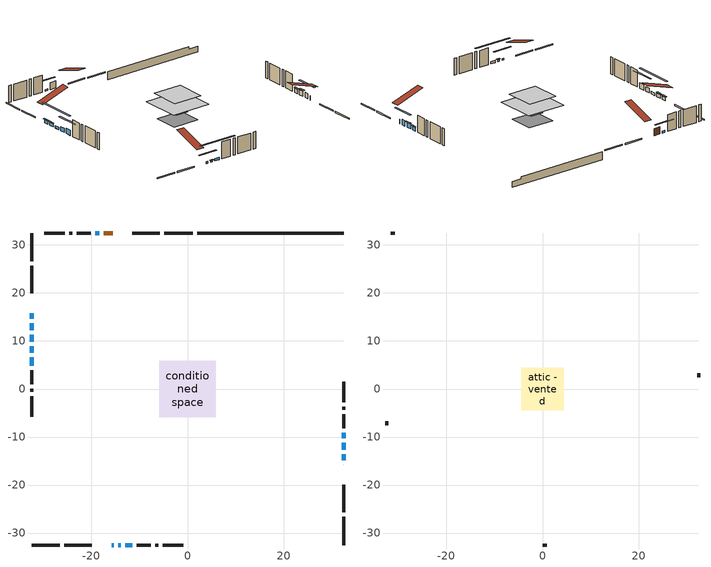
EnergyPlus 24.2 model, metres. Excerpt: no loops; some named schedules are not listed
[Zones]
conditioned space
 floor outside (Floor1 construction): -1.97,-1.97 -1.97,1.97 1.97,1.97 1.97,-1.97 z0.46
 floor adiabatic (AdiabaticFloorConstruction): -5.9,-5.9 -5.9,5.9 5.9,5.9 5.9,-5.9 z2.9
 floor foundation (Slab1 construction): -3.96,-3.66 -3.96,3.66 3.96,3.66 3.96,-3.66 z-1.83
 wall outside (RimJoist1 construction): 1.09,32.49 -4.82,32.49 / -32.49,-32.49 -26.59,-32.49 / -32.49,32.49 -32.49,26.59 / 32.49,-32.49 32.49,-26.59 z0.46:0.76
 wall outside (RimJoist2 construction): -5.75,32.49 -11.46,32.49 / -25.66,-32.49 -19.94,-32.49 / -32.49,25.66 -32.49,19.94 / 32.49,-25.66 32.49,-19.94 z0.46:0.76
 wall outside (AdiabaticWallConstruction 1): -15.58,32.49 -17.45,32.49 z0.46:2.49
 wall outside (AdiabaticWallConstruction): 32.49,-15.83 32.49,-15.73 / -32.49,8.88 -32.49,7.52 z0.46:1.68; -15.83,-32.49 -15.32,-32.49 / -14.39,-32.49 -13.88,-32.49 z0.46:0.92; -32.49,15.83 -32.49,14.61 / -32.49,13.68 -32.49,12.21 z0.46:1.43; -12.96,-32.49 -11.48,-32.49 / -32.49,11.28 -32.49,9.81 z0.46:1.12; -32.49,6.59 -32.49,4.81 / 32.49,-12.66 32.49,-11.18 z0.46:1.93; 32.49,-14.81 32.49,-13.59 z0.46:1.98; 32.49,-10.26 32.49,-9.09 z0.46:1.63; -18.37,32.49 -19.24,32.49 z0.46:0.97
 wall outside (Wall1 construction): -20.17,32.49 -23.04,32.49 / -10.55,-32.49 -7.68,-32.49 / -32.49,3.89 -32.49,1.01 / 32.49,-8.16 32.49,-5.29 z0.46:5.34
 wall outside (Wall2 construction): -23.97,32.49 -24.62,32.49 / -6.75,-32.49 -6.1,-32.49 / -32.49,0.08 -32.49,-0.56 / 32.49,-4.36 32.49,-3.71 z0.46:5.34
 wall outside (Wall3 construction): -25.55,32.49 -29.87,32.49 / -5.17,-32.49 -0.85,-32.49 / -32.49,-1.49 -32.49,-5.82 / 32.49,-2.78 32.49,1.54 z0.46:5.34
 wall foundation (FoundationWall1 construction): 2.02,32.49,-1.83 2.02,32.49,0.46 29.45,32.49,0.46 29.45,32.49,-0.18 32.49,32.49,-0.18 32.49,32.49,-1.83
 window (WindowConstruction 9): 32.49,-15.83 32.49,-15.73 z0.46:1.68
 window (WindowConstruction 5): -15.83,-32.49 -15.32,-32.49 z0.46:0.92
 window (WindowConstruction 6): -14.39,-32.49 -13.88,-32.49 z0.46:0.92
 window (WindowConstruction 7): -32.49,15.83 -32.49,14.61 z0.46:1.43
 window (WindowConstruction 8): -32.49,13.68 -32.49,12.21 z0.46:1.43
 window (WindowConstruction 11): -12.95,-32.49 -11.48,-32.49 z0.46:1.12
 window (WindowConstruction 12): -32.49,11.28 -32.49,9.81 z0.46:1.12
 window (WindowConstruction 10): -32.49,8.88 -32.49,7.52 z0.46:1.68
 window (WindowConstruction): -32.49,6.59 -32.49,4.82 z0.46:1.93
 window (WindowConstruction 1): 32.49,-14.81 32.49,-13.59 z0.46:1.98
 window (WindowConstruction 2): 32.49,-12.66 32.49,-11.18 z0.46:1.93
 window (WindowConstruction 3): 32.49,-10.26 32.49,-9.09 z0.46:1.63
 window (WindowConstruction 4): -18.38,32.49 -19.24,32.49 z0.46:0.97
 door (Door): -15.58,32.49 -17.45,32.49 z0.46:2.49
 ceiling adiabatic (AdiabaticFloorConstruction): 5.9,-5.9 5.9,5.9 -5.9,5.9 -5.9,-5.9 z2.9
attic - vented
 floor to conditioned space (Floor2 construction Reversed): -4.4,-4.4 -4.4,4.4 4.4,4.4 4.4,-4.4 z5.34
 wall outside (Wall4 construction): -30.8,32.49 -31.57,32.49 / 0.08,-32.49 0.85,-32.49 / -32.49,-6.75 -32.49,-7.51 / 32.49,2.47 32.49,3.24 z0.46:5.34
 roof outside (Roof1 construction): -14.65,32.49,5.34 -14.65,23.92,8.19 -12.39,23.92,8.19 -12.39,32.49,5.34; -16.76,-32.49,5.34 -16.76,-23.92,8.19 -19.02,-23.92,8.19 -19.02,-32.49,5.34; -32.49,16.76,5.34 -23.92,16.76,8.19 -23.92,19.02,8.19 -32.49,19.02,5.34; 32.49,-16.76,5.34 23.92,-16.76,8.19 23.92,-19.02,8.19 32.49,-19.02,5.34
shading: -12.68,-32.49 -18.47,-32.49 -18.47,-32.91 -12.68,-32.91 z3.56; -13.68,-32.49 -14.59,-32.49 -14.59,-32.91 -13.68,-32.91 z1.12; -32.49,14.41 -32.49,16.03 -32.91,16.03 -32.91,14.41 z1.63; -32.49,12.01 -32.49,13.88 -32.91,13.88 -32.91,12.01 z1.63; -6.4,-32.49 -18.04,-32.49 -18.04,-32.91 -6.4,-32.91 z6.2; -32.49,4.73 -32.49,16.36 -32.91,16.36 -32.91,4.73 z6.2; -32.49,2.18 -32.49,9.23 -32.91,9.23 -32.91,2.18 z4.57; 32.49,-10.95 32.49,-17.44 32.91,-17.44 32.91,-10.95 z4.62; 32.49,-10.98 32.49,-12.86 32.91,-12.86 32.91,-10.98 z2.13; 32.49,-8.89 32.49,-10.46 32.91,-10.46 32.91,-8.89 z1.83; -21.88,32.49 -15.74,32.49 -15.74,32.91 -21.88,32.91 z3.61
[Building]
Building 1: Terrain=Suburbs
[Site:Location]
Edmonton Intl AP_AB: Latitude {deg}=53.31; Longitude {deg}=-113.58; Time Zone {hr}=-7; Elevation {m}=723; Keep Site Location Information=Yes
[Site:GroundTemperature:Shallow]
-1.56185, -3.61833, -3.78302, -2.80711, 1.11059, 5.01004, 8.39065, 10.5322, 10.7141, 8.97234, 5.67794, 1.89811
[Site:WaterMainsTemperature]
Calculation Method=Schedule; Temperature Schedule=mains temperature schedule
[Material] Roughness=Rough; Thermal Absorptance=0.9
Name | Thickness {m} | Conductivity {W/m-K} | Density {kg/m3} | Specific Heat {J/kg-K} | Solar Absorptance | Visible Absorptance
asphalt or fiberglass shingles | 0.00635 | 0.162714 | 1121.4 | 1465.45 | 0.4 | 0.4
ceiling loosefill ins | 0.169333 | 0.0480833 | 16.02 | 1046.75 | 0.7 | 0.7
ceiling stud and cavity | 0.1397 | 0.137738 | 65.682 | 1177.47 | 0.7 | 0.7
concrete 4.0 in. | 0.1016 | 1.803125 | 2242.8 | 837.4 | 0.7 | 0.7
concrete 8.0 in. | 0.2032 | 1.803125 | 2242.8 | 837.4 | 0.7 | 0.7
door material | 0.04445 | 0.053851 | 512.64 | 1214.23 | 0.7 | 0.7
exterior vertical ins | 0.0477883 | 0.029427 | 32.04 | 1214.23 | 0.7 | 0.7
floor covering | 0.0127 | 0.0433444 | 54.468 | 1339.84 | 0.6 | 0.6
floor rigid ins; rim joist rigid ins; wall rigid ins | 0.051816 | 0.029427 | 32.04 | 1214.23 | 0.7 | 0.7
floor rigid ins 1; wall rigid ins 1 | 0.512978 | 0.029427 | 32.04 | 1214.23 | 0.7 | 0.7
floor stud and cavity | 0.1397 | 0.0912768 | 92.3553 | 1139.71 | 0.7 | 0.7
floor stud and cavity 1 | 0.1397 | 1.75129 | 37.0049 | 1207.88 | 0.7 | 0.7
furniture material conditioned space 1 | 0.1524 | 0.115458 | 640.8 | 1214.23 | 0.6 | 0.6
gypsum board | 0.0127 | 0.160291 | 801 | 837.4 | 0.6 | 0.6
gypsum board 1 | 0.0127 | 0.160291 | 801 | 837.4 | 0.7 | 0.7
osb sheathing 0.5 in. | 0.0127 | 0.115458 | 512.64 | 1214.23 | 0.7 | 0.7
osb sheathing 0.75 in. | 0.01905 | 0.115458 | 512.64 | 1214.23 | 0.7 | 0.7
osb sheathing 2.0 in. | 0.0508 | 0.115458 | 512.64 | 1214.23 | 0.7 | 0.7
rim joist stud and cavity | 0.0508 | 0.0414166 | 125.044 | 1163.47 | 0.6 | 0.6
rim joist stud and cavity 1 | 0.0508 | 0.0296634 | 125.044 | 1163.47 | 0.6 | 0.6
wall stud and cavity | 0.1397 | 0.224759 | 139.0536 | 1170.24 | 0.7 | 0.7
wall stud and cavity 1 | 0.1397 | 0.521992 | 139.0536 | 1170.24 | 0.7 | 0.7
wall stud and cavity 2 | 0.1397 | 0.217966 | 139.0536 | 1170.24 | 0.7 | 0.7
wall stud and cavity 3 | 0.0889 | 6.1454 | 50.32683 | 1063.81 | 0.6 | 0.6
wall stud and cavity 4 | 0.0889 | 0.380278 | 52.3479 | 1209.89 | 0.7 | 0.7
wall stud and cavity 5 | 0.0889 | 0.391764 | 83.0341 | 1211.67 | 0.7 | 0.7
wood siding | 0.0254 | 0.102417 | 544.68 | 1172.36 | 0.4 | 0.4
wood siding 1 | 0.00254 | 0.102417 | 544.68 | 1172.36 | 0.4 | 0.4
wood siding 2; wood siding 3; wood siding 4 | 0.0254 | 0.102417 | 544.68 | 1172.36 | 0.7 | 0.7
[WindowMaterial:SimpleGlazingSystem]
Name | U-Factor {W/m2-K} | Solar Heat Gain Coefficient
WindowMaterial | 1.95834 | 0.45
WindowMaterial 1 | 2.98038 | 0.54
WindowMaterial 10 | 3.00196 | 0.52
WindowMaterial 2 | 2.91679 | 0.63
WindowMaterial 3 | 2.9395 | 0.6
WindowMaterial 4 | 3.04965 | 0.43
WindowMaterial 5 | 3.08713 | 0.33
WindowMaterial 6 | 2.99401 | 0.55
WindowMaterial 7 | 2.97868 | 0.57
WindowMaterial 8 | 2.71579 | 0.27
WindowMaterial 9 | 2.19909 | 0.41
[Construction]
AdiabaticFloorConstruction: floor stud and cavity 1, floor rigid ins 1, osb sheathing 0.75 in., floor covering
AdiabaticWallConstruction: wood siding 3, wall rigid ins 1, wall stud and cavity 4, gypsum board
AdiabaticWallConstruction 1: wood siding 4, wall rigid ins 1, wall stud and cavity 4, gypsum board
Door: door material
Floor1 construction: floor stud and cavity, floor rigid ins, osb sheathing 0.75 in., floor covering
Floor2 construction Reversed: gypsum board, ceiling stud and cavity, ceiling loosefill ins
FoundationWall1 construction: concrete 8.0 in., gypsum board 1
furniture construction conditioned space 1: furniture material conditioned space 1
PartitionWallConstruction: gypsum board, wall stud and cavity 5, gypsum board
RimJoist1 construction: wood siding 2, rim joist rigid ins, osb sheathing 2.0 in., rim joist stud and cavity
RimJoist2 construction: wood siding 2, osb sheathing 2.0 in., rim joist stud and cavity 1
Roof1 construction: asphalt or fiberglass shingles
Slab1 construction: concrete 4.0 in.
Wall1 construction: wood siding, wall rigid ins, osb sheathing 0.5 in., wall stud and cavity, gypsum board
Wall2 construction: wood siding, wall rigid ins, osb sheathing 0.5 in., wall stud and cavity 1, gypsum board
Wall3 construction: wood siding, wall rigid ins, osb sheathing 0.5 in., wall stud and cavity 2, gypsum board
Wall4 construction: wood siding 1, wall stud and cavity 3
WindowConstruction: WindowMaterial
WindowConstruction 1: WindowMaterial 1
WindowConstruction 10: WindowMaterial 9
WindowConstruction 11; WindowConstruction 12: WindowMaterial 10
WindowConstruction 2: WindowMaterial 2
WindowConstruction 3: WindowMaterial 3
WindowConstruction 4: WindowMaterial 4
WindowConstruction 5; WindowConstruction 6: WindowMaterial 5
WindowConstruction 7: WindowMaterial 6
WindowConstruction 8: WindowMaterial 7
WindowConstruction 9: WindowMaterial 8
[Zone] Multiplier=1; Part of Total Floor Area=Yes
Name | Volume {m3}
attic - vented | 35.9028
conditioned space | 499.8
[Space]
Name | Zone | Volume {m3}
attic - vented 1 | attic - vented | 35.9028
conditioned space 1 | conditioned space | 499.8
[ZoneInfiltration:EffectiveLeakageArea]
infil attic - vented 1: Zone or Space=attic - vented 1; Schedule=Always On Discrete; Effective Air Leakage Area {cm2}=2692.87; Stack Coefficient=0.000537774; Wind Coefficient=1.56682e-05
[ZoneMixing]
whole house fan mix: Zone or Space=attic - vented; Schedule=Always On Continuous; Design Flow Rate Calculation Method=Flow/Zone; Design Flow Rate {m3/s}=0; Source Zone or Space=conditioned space
[SurfaceProperty:ExposedFoundationPerimeter]
Slab1: Exposed Perimeter Calculation Method=TotalExposedPerimeter; Total Exposed Perimeter {m}=30.479
[InternalMass] Zone or ZoneList=conditioned space; Space or SpaceList=conditioned space 1
Name | Construction | Surface Area {m2}
furniture mass conditioned space 1 | furniture construction conditioned space 1 | 85.112
partition wall mass | PartitionWallConstruction | 212.78
[Lights]
interior lighting: Zone or ZoneList or Space or SpaceList=conditioned space 1; Schedule=interior lighting schedule; Design Level Calculation Method=LightingLevel; Lighting Level {W}=343.2; Return Air Fraction=0; Fraction Radiant=0.6; Fraction Visible=0.2; Fraction Replaceable=1
[People]
occupants: Zone or ZoneList or Space or SpaceList=conditioned space 1; Number of People Schedule=occupants schedule; Number of People Calculation Method=People; Number of People=3; Fraction Radiant=0.314171; Sensible Heat Fraction=0.56303; Activity Level Schedule=occupants activity schedule; Carbon Dioxide Generation Rate {m3/s-W}=0; Enable ASHRAE 55 Comfort Warnings=No; Mean Radiant Temperature Calculation Type=EnclosureAveraged
[ElectricEquipment] Zone or ZoneList or Space or SpaceList=conditioned space 1; Design Level Calculation Method=EquipmentLevel
Name | Schedule | Design Level {W} | Fraction Latent | Fraction Radiant | Fraction Lost
clothes dryer | clothes dryer schedule | 140.772 | 0.015 | 0.081 | 0.85
clothes washer | clothes washer schedule | 32.1985 | 0.03 | 0.162 | 0.7
cooking range | cooking range schedule | 215.147 | 0.08 | 0.432 | 0.2
dishwasher | dishwasher schedule | 66.8632 | 0.3 | 0.18 | 0.4
fridge | fridge schedule | 72.9452 | 0 | 0.6 | 0
mech vent bath fan 0 | mech vent bath fan 0 schedule | 50.2 | 0 | 0 | 1
mech vent bath fan 1 | mech vent bath fan 1 schedule | 50.2 | 0 | 0 | 1
mech vent house fan | mech vent house fan schedule | 0 | 0 | 0 | 1
mech vent house fan cfis | mech vent house fan cfis schedule | 0 | 0 | 0 | 0
mech vent range fan 0 | mech vent range fan 0 schedule | 57 | 0 | 0 | 1
misc plug loads | misc plug loads schedule | 494.7 | 0.045 | 0.513 | 0.1
whole house fan | Always On Discrete | 0 | 0 | 0 | 1
[OtherEquipment] Zone or ZoneList or Space or SpaceList=conditioned space 1; Design Level Calculation Method=EquipmentLevel
Name | Fuel Type | Schedule | Design Level {W} | Fraction Latent | Fraction Radiant | Fraction Lost
clothes dryer 1 | Electricity | clothes dryer schedule | 0 | 0.015 | 0.081 | 0.85
cooking range 1 | Electricity | cooking range schedule | 0 | 0.08 | 0.432 | 0.2
general water use latent | None | general water use schedule | 62.594 | 1 | 0 | 0
general water use sensible | None | general water use schedule | -61.6891 | 0 | 0.6 | 0
mech vent house fan latent load | None | Always On Discrete | 0 | 1 | 0 | 0
mech vent house fan sensible load | None | Always On Discrete | 0 | 0 | 0 | 0
water heater energy adjustment1 | NaturalGas | Always On Discrete | 0.01 | 0 | 0 | 1
[ZoneInfiltration:DesignFlowRate] Zone or ZoneList or Space or SpaceList=conditioned space 1; Schedule=Always On Discrete; Design Flow Rate Calculation Method=Flow/Zone; Design Flow Rate {m3/s}=0
infil flow; natural vent flow; whole house fan flow
[AvailabilityManager:Scheduled]
furnace airloop Availability Manager: Schedule=Always On Discrete
[Foundation:Kiva]
Foundation Kiva 1: Initial Indoor Air Temperature {C}=18; Wall Height Above Grade {m}=0.460004; Wall Depth Below Slab {m}=0.2032; Custom Block Material Name 1=exterior vertical ins; Custom Block Depth 1 {m}=2.28999; Custom Block X Position 1 {m}=0.2159; Custom Block Z Position 1 {m}=0
[Foundation:Kiva:Settings]
Soil Conductivity {W/m-K}=0.849921; Soil Density {kg/m3}=1842.3; Soil Specific Heat {J/kg-K}=418.7; Ground Solar Absorptivity=0.9; Ground Thermal Absorptivity=0.9; Ground Surface Roughness {m}=0.03; Far-Field Width {m}=40; Deep-Ground Boundary Condition=ZeroFlux; Deep-Ground Depth {m}=40; Minimum Cell Dimension {m}=0.2; Maximum Cell Growth Coefficient=3; Simulation Timestep=Timestep
[Exterior:Lights]
exterior lighting: Schedule=exterior lighting schedule; Design Level {W}=75.6
[EnergyManagementSystem:GlobalVariable]
furnace_airloop_Fan_RTF
infil_program_Qfan
infil_program_Qinf
natural_vent_program_Qnv
natural_vent_program_Qwhf
[EnergyManagementSystem:Sensor]
Name | Output:Variable or Output:Meter Index Key | Output:Variable or Output:Meter
airflow_gain | infil flow | Infiltration Sensible Heat Gain Energy
airflow_gain_1 | natural vent flow | Infiltration Sensible Heat Gain Energy
airflow_gain_2 | whole house fan flow | Infiltration Sensible Heat Gain Energy
airflow_loss | infil flow | Infiltration Sensible Heat Loss Energy
airflow_loss_1 | natural vent flow | Infiltration Sensible Heat Loss Energy
airflow_loss_2 | whole house fan flow | Infiltration Sensible Heat Loss Energy
clg_load_cond |  | Cooling:EnergyTransfer:Zone:CONDITIONED SPACE
clg_sp_s; clg_sp_s_1 | cooling setpoint | Schedule Value
clothes_dryer_exhaust_0_sch_s | clothes dryer exhaust 0 schedule | Schedule Value
cool_season | cooling season schedule | Schedule Value
htg_load_cond |  | Heating:EnergyTransfer:Zone:CONDITIONED SPACE
htg_sp_s; htg_sp_s_1 | heating setpoint | Schedule Value
ig_ee_conv | clothes dryer | Electric Equipment Convective Heating Energy
ig_ee_conv_2 | cooking range | Electric Equipment Convective Heating Energy
ig_ee_conv_4 | fridge | Electric Equipment Convective Heating Energy
ig_ee_conv_5 | misc plug loads | Electric Equipment Convective Heating Energy
ig_ee_conv_6 | whole house fan | Electric Equipment Convective Heating Energy
ig_ee_rad | clothes dryer | Electric Equipment Radiant Heating Energy
ig_ee_rad_2 | cooking range | Electric Equipment Radiant Heating Energy
ig_ee_rad_4 | fridge | Electric Equipment Radiant Heating Energy
ig_ee_rad_5 | misc plug loads | Electric Equipment Radiant Heating Energy
ig_ee_rad_6 | whole house fan | Electric Equipment Radiant Heating Energy
ig_lgt_conv | interior lighting | Lights Convective Heating Energy
ig_lgt_rad | interior lighting | Lights Radiant Heating Energy
ig_lgt_vis | interior lighting | Lights Visible Radiation Heating Energy
ig_oe_conv | clothes dryer 1 | Other Equipment Convective Heating Energy
ig_oe_conv_1 | cooking range 1 | Other Equipment Convective Heating Energy
ig_oe_conv_2 | general water use latent | Other Equipment Convective Heating Energy
ig_oe_conv_3 | general water use sensible | Other Equipment Convective Heating Energy
ig_oe_conv_4 | water heater energy adjustment1 | Other Equipment Convective Heating Energy
ig_oe_rad | clothes dryer 1 | Other Equipment Radiant Heating Energy
ig_oe_rad_1 | cooking range 1 | Other Equipment Radiant Heating Energy
ig_oe_rad_2 | general water use latent | Other Equipment Radiant Heating Energy
ig_oe_rad_3 | general water use sensible | Other Equipment Radiant Heating Energy
ig_oe_rad_4 | water heater energy adjustment1 | Other Equipment Radiant Heating Energy
ig_ppl_conv | occupants | People Convective Heating Energy
ig_ppl_rad | occupants | People Radiant Heating Energy
im_conv | furniture mass conditioned space 1 | Surface Inside Face Convection Heat Gain Energy
im_conv_1 | partition wall mass | Surface Inside Face Convection Heat Gain Energy
im_ig | furniture mass conditioned space 1 | Surface Inside Face Internal Gains Radiation Heat Gain Energy
im_ig_1 | partition wall mass | Surface Inside Face Internal Gains Radiation Heat Gain Energy
im_lgt | furniture mass conditioned space 1 | Surface Inside Face Lights Radiation Heat Gain Energy
im_lgt_1 | partition wall mass | Surface Inside Face Lights Radiation Heat Gain Energy
im_sol | furniture mass conditioned space 1 | Surface Inside Face Solar Radiation Heat Gain Energy
im_sol_1 | partition wall mass | Surface Inside Face Solar Radiation Heat Gain Energy
im_surf | furniture mass conditioned space 1 | Surface Inside Face Net Surface Thermal Radiation Heat Gain Energy
im_surf_1 | partition wall mass | Surface Inside Face Net Surface Thermal Radiation Heat Gain Energy
mech_vent_bath_fan_0_sch_s | mech vent bath fan 0 schedule | Schedule Value
mech_vent_bath_fan_1_sch_s | mech vent bath fan 1 schedule | Schedule Value
mech_vent_range_fan_0_sch_s | mech vent range fan 0 schedule | Schedule Value
mv_conv | mech vent bath fan 0 | Electric Equipment Convective Heating Energy
mv_conv_1 | mech vent bath fan 1 | Electric Equipment Convective Heating Energy
mv_conv_2 | mech vent house fan | Electric Equipment Convective Heating Energy
mv_conv_3 | mech vent house fan cfis | Electric Equipment Convective Heating Energy
mv_conv_4 | mech vent range fan 0 | Electric Equipment Convective Heating Energy
mv_conv_5 | mech vent house fan latent load | Other Equipment Convective Heating Energy
mv_conv_6 | mech vent house fan sensible load | Other Equipment Convective Heating Energy
mv_rad | mech vent bath fan 0 | Electric Equipment Radiant Heating Energy
mv_rad_1 | mech vent bath fan 1 | Electric Equipment Radiant Heating Energy
mv_rad_2 | mech vent house fan | Electric Equipment Radiant Heating Energy
mv_rad_3 | mech vent house fan cfis | Electric Equipment Radiant Heating Energy
mv_rad_4 | mech vent range fan 0 | Electric Equipment Radiant Heating Energy
mv_rad_5 | mech vent house fan latent load | Other Equipment Radiant Heating Energy
mv_rad_6 | mech vent house fan sensible load | Other Equipment Radiant Heating Energy
natural_vent_s | natural vent schedule | Schedule Value
out_pb_s |  | Site Outdoor Air Barometric Pressure
out_wt_s |  | Site Outdoor Air Humidity Ratio
site_vw_s |  | Site Wind Speed
ss_back_out | Window1 | Surface Window Shortwave from Zone Back Out Window Heat Transfer Rate
ss_back_out_1 | Window10 | Surface Window Shortwave from Zone Back Out Window Heat Transfer Rate
ss_back_out_10 | Window7 | Surface Window Shortwave from Zone Back Out Window Heat Transfer Rate
ss_back_out_11 | Window8 | Surface Window Shortwave from Zone Back Out Window Heat Transfer Rate
ss_back_out_12 | Window9 | Surface Window Shortwave from Zone Back Out Window Heat Transfer Rate
ss_back_out_2 | Window11 | Surface Window Shortwave from Zone Back Out Window Heat Transfer Rate
ss_back_out_3 | Window12 | Surface Window Shortwave from Zone Back Out Window Heat Transfer Rate
ss_back_out_4 | Window13 | Surface Window Shortwave from Zone Back Out Window Heat Transfer Rate
ss_back_out_5 | Window14 | Surface Window Shortwave from Zone Back Out Window Heat Transfer Rate
ss_back_out_6 | Window15 | Surface Window Shortwave from Zone Back Out Window Heat Transfer Rate
ss_back_out_7 | Window2 | Surface Window Shortwave from Zone Back Out Window Heat Transfer Rate
ss_back_out_8 | Window4 | Surface Window Shortwave from Zone Back Out Window Heat Transfer Rate
ss_back_out_9 | Window5 | Surface Window Shortwave from Zone Back Out Window Heat Transfer Rate
ss_conv | Door1 | Surface Inside Face Convection Heat Gain Energy
ss_conv_1 | Window1 | Surface Inside Face Convection Heat Gain Energy
ss_conv_10 | Window5 | Surface Inside Face Convection Heat Gain Energy
ss_conv_11 | Window7 | Surface Inside Face Convection Heat Gain Energy
ss_conv_12 | Window8 | Surface Inside Face Convection Heat Gain Energy
ss_conv_13 | Window9 | Surface Inside Face Convection Heat Gain Energy
ss_conv_2 | Window10 | Surface Inside Face Convection Heat Gain Energy
ss_conv_3 | Window11 | Surface Inside Face Convection Heat Gain Energy
ss_conv_4 | Window12 | Surface Inside Face Convection Heat Gain Energy
ss_conv_5 | Window13 | Surface Inside Face Convection Heat Gain Energy
ss_conv_6 | Window14 | Surface Inside Face Convection Heat Gain Energy
ss_conv_7 | Window15 | Surface Inside Face Convection Heat Gain Energy
ss_conv_8 | Window2 | Surface Inside Face Convection Heat Gain Energy
ss_conv_9 | Window4 | Surface Inside Face Convection Heat Gain Energy
ss_ig | Door1 | Surface Inside Face Internal Gains Radiation Heat Gain Energy
ss_ig_1 | Window1 | Surface Inside Face Internal Gains Radiation Heat Gain Energy
ss_ig_10 | Window5 | Surface Inside Face Internal Gains Radiation Heat Gain Energy
ss_ig_11 | Window7 | Surface Inside Face Internal Gains Radiation Heat Gain Energy
ss_ig_12 | Window8 | Surface Inside Face Internal Gains Radiation Heat Gain Energy
ss_ig_13 | Window9 | Surface Inside Face Internal Gains Radiation Heat Gain Energy
ss_ig_2 | Window10 | Surface Inside Face Internal Gains Radiation Heat Gain Energy
ss_ig_3 | Window11 | Surface Inside Face Internal Gains Radiation Heat Gain Energy
ss_ig_4 | Window12 | Surface Inside Face Internal Gains Radiation Heat Gain Energy
ss_ig_5 | Window13 | Surface Inside Face Internal Gains Radiation Heat Gain Energy
ss_ig_6 | Window14 | Surface Inside Face Internal Gains Radiation Heat Gain Energy
ss_ig_7 | Window15 | Surface Inside Face Internal Gains Radiation Heat Gain Energy
ss_ig_8 | Window2 | Surface Inside Face Internal Gains Radiation Heat Gain Energy
ss_ig_9 | Window4 | Surface Inside Face Internal Gains Radiation Heat Gain Energy
ss_lgt | Door1 | Surface Inside Face Lights Radiation Heat Gain Energy
ss_sol | Door1 | Surface Inside Face Solar Radiation Heat Gain Energy
ss_surf | Door1 | Surface Inside Face Net Surface Thermal Radiation Heat Gain Energy
ss_surf_1 | Window1 | Surface Inside Face Net Surface Thermal Radiation Heat Gain Energy
ss_surf_10 | Window5 | Surface Inside Face Net Surface Thermal Radiation Heat Gain Energy
ss_surf_11 | Window7 | Surface Inside Face Net Surface Thermal Radiation Heat Gain Energy
ss_surf_12 | Window8 | Surface Inside Face Net Surface Thermal Radiation Heat Gain Energy
ss_surf_13 | Window9 | Surface Inside Face Net Surface Thermal Radiation Heat Gain Energy
ss_surf_2 | Window10 | Surface Inside Face Net Surface Thermal Radiation Heat Gain Energy
ss_surf_3 | Window11 | Surface Inside Face Net Surface Thermal Radiation Heat Gain Energy
ss_surf_4 | Window12 | Surface Inside Face Net Surface Thermal Radiation Heat Gain Energy
ss_surf_5 | Window13 | Surface Inside Face Net Surface Thermal Radiation Heat Gain Energy
ss_surf_6 | Window14 | Surface Inside Face Net Surface Thermal Radiation Heat Gain Energy
ss_surf_7 | Window15 | Surface Inside Face Net Surface Thermal Radiation Heat Gain Energy
ss_surf_8 | Window2 | Surface Inside Face Net Surface Thermal Radiation Heat Gain Energy
ss_surf_9 | Window4 | Surface Inside Face Net Surface Thermal Radiation Heat Gain Energy
ss_trans_in | Window1 | Surface Window Transmitted Solar Radiation Rate
ss_trans_in_1 | Window10 | Surface Window Transmitted Solar Radiation Rate
ss_trans_in_10 | Window7 | Surface Window Transmitted Solar Radiation Rate
ss_trans_in_11 | Window8 | Surface Window Transmitted Solar Radiation Rate
ss_trans_in_12 | Window9 | Surface Window Transmitted Solar Radiation Rate
ss_trans_in_2 | Window11 | Surface Window Transmitted Solar Radiation Rate
ss_trans_in_3 | Window12 | Surface Window Transmitted Solar Radiation Rate
ss_trans_in_4 | Window13 | Surface Window Transmitted Solar Radiation Rate
ss_trans_in_5 | Window14 | Surface Window Transmitted Solar Radiation Rate
ss_trans_in_6 | Window15 | Surface Window Transmitted Solar Radiation Rate
